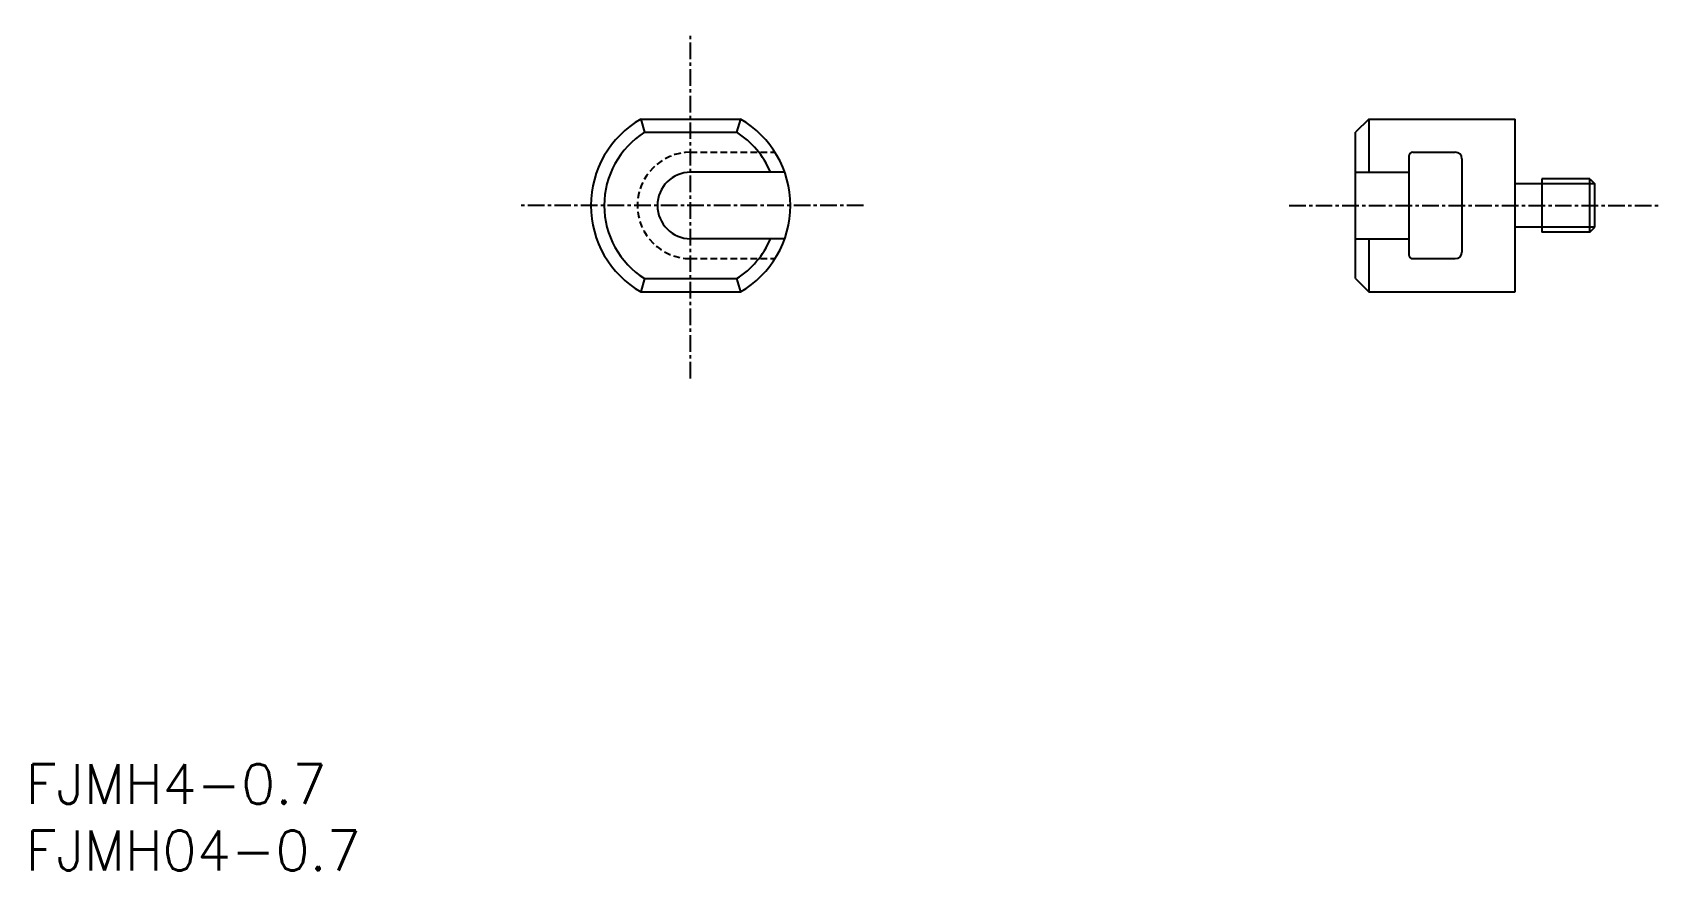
# Model space of a CAD drawing. Extents: x 1 to 123, y 0 to 63.
import ezdxf

# ---------------------------------------------------------------- set-up
doc = ezdxf.new("R2010")
doc.units = 0
doc.linetypes.add('CENTER', pattern=[2, 1.25, -0.25, 0.25, -0.25])
doc.linetypes.add('DASHED', pattern=[0.75, 0.5, -0.25])
doc.layers.get('0').update_dxf_attribs({"linetype": 'CONTINUOUS'})
doc.layers.add('CENTER', color=1, linetype='CENTER')
doc.styles.get("Standard").update_dxf_attribs({"font": 'txt.shx'})

# ---------------------------------------------------------------- blocks, each defined once
blk = doc.blocks.new('*U14')
at = {"color": 7, "linetype": 'CONTINUOUS'}
blk.add_text('FJMH04-0.7', height=3, dxfattribs=at).set_placement((0, 0))
blk = doc.blocks.new('*U15')
at = {"color": 7, "linetype": 'CONTINUOUS'}
blk.add_text('FJMH4-0.7', height=3, dxfattribs=at).set_placement((0, 5))

msp = doc.modelspace()

# ---------------------------------------------------------------- linework, layer by layer
at = {"color": 7, "linetype": 'CONTINUOUS'}
for p, q in [((46.26, 56.5), (53.74, 56.5)), ((46.26, 56.5), (46.54, 55.5)), ((53.74, 56.5), (53.46, 55.5)), ((101, 56.5), (100, 55.5)), ((101, 56.5), (112, 56.5)), ((101, 56.5), (101, 52.5)), ((112, 43.5), (112, 56.5)), ((46.54, 55.5), (53.46, 55.5)), ((100, 44.5), (100, 55.5)), ((104.3, 54), (107.5, 54)), ((104, 53.7), (104, 46.3)), ((108, 53.5), (108, 46.5)), ((57.07, 52.5), (50, 52.5)), ((100, 52.5), (104, 52.5)), ((114, 52), (114, 48)), ((117.62, 52), (114, 52)), ((117.62, 52), (118, 51.62)), ((117.62, 48), (117.62, 52)), ((118, 48.38), (118, 51.62)), ((117.62, 48), (114, 48)), ((117.62, 48), (118, 48.38)), ((57.07, 47.5), (50, 47.5)), ((100, 47.5), (104, 47.5)), ((101, 47.5), (101, 43.5)), ((104.3, 46), (107.5, 46)), ((46.54, 44.5), (46.26, 43.5)), ((46.54, 44.5), (53.46, 44.5)), ((53.46, 44.5), (53.74, 43.5)), ((100, 44.5), (101, 43.5)), ((46.26, 43.5), (53.74, 43.5)), ((101, 43.5), (112, 43.5))]:
    msp.add_line(p, q, dxfattribs=at)
at = {"color": 3, "linetype": 'DASHED'}
for p, q in [((50, 54), (56.34, 54)), ((50, 46), (56.34, 46))]:
    msp.add_line(p, q, dxfattribs=at)
at = {"color": 3, "linetype": 'CONTINUOUS'}
for p, q in [((118, 51.62), (112, 51.62)), ((118, 48.38), (112, 48.38))]:
    msp.add_line(p, q, dxfattribs=at)
at = {"color": 7, "linetype": 'CONTINUOUS'}
for centre, radius, start, end in [((50, 50), 7.5, 119.9264, 240.0736), ((50, 50), 7.5, 299.9264, 60.0736), ((50, 50), 6.5, 122.2042, 237.7958), ((50, 50), 6.5, 22.6199, 57.7958), ((104.3, 53.7), 0.3, 90, 180), ((107.5, 53.5), 0.5, 0, 90), ((50, 50), 2.5, 90, 270), ((50, 50), 6.5, 302.2042, 337.3801), ((104.3, 46.3), 0.3, 180, 270), ((107.5, 46.5), 0.5, 270, 0)]:
    msp.add_arc(centre, radius, start, end, dxfattribs=at)
at = {"color": 3, "linetype": 'DASHED'}
msp.add_arc((50, 50), 4, 90, 270, dxfattribs=at)
at = {"layer": 'CENTER', "color": 1, "linetype": 'CENTER'}
for p, q in [((50, 37), (50, 63)), ((63, 50), (37, 50)), ((95, 50), (123, 50))]:
    msp.add_line(p, q, dxfattribs=at)

# ---------------------------------------------------------------- block references
at = {"color": 7, "linetype": 'CONTINUOUS'}
for name in ['*U15', '*U14']:
    msp.add_blockref(name, (0, 0), dxfattribs=at)

doc.saveas('drawing.dxf')
